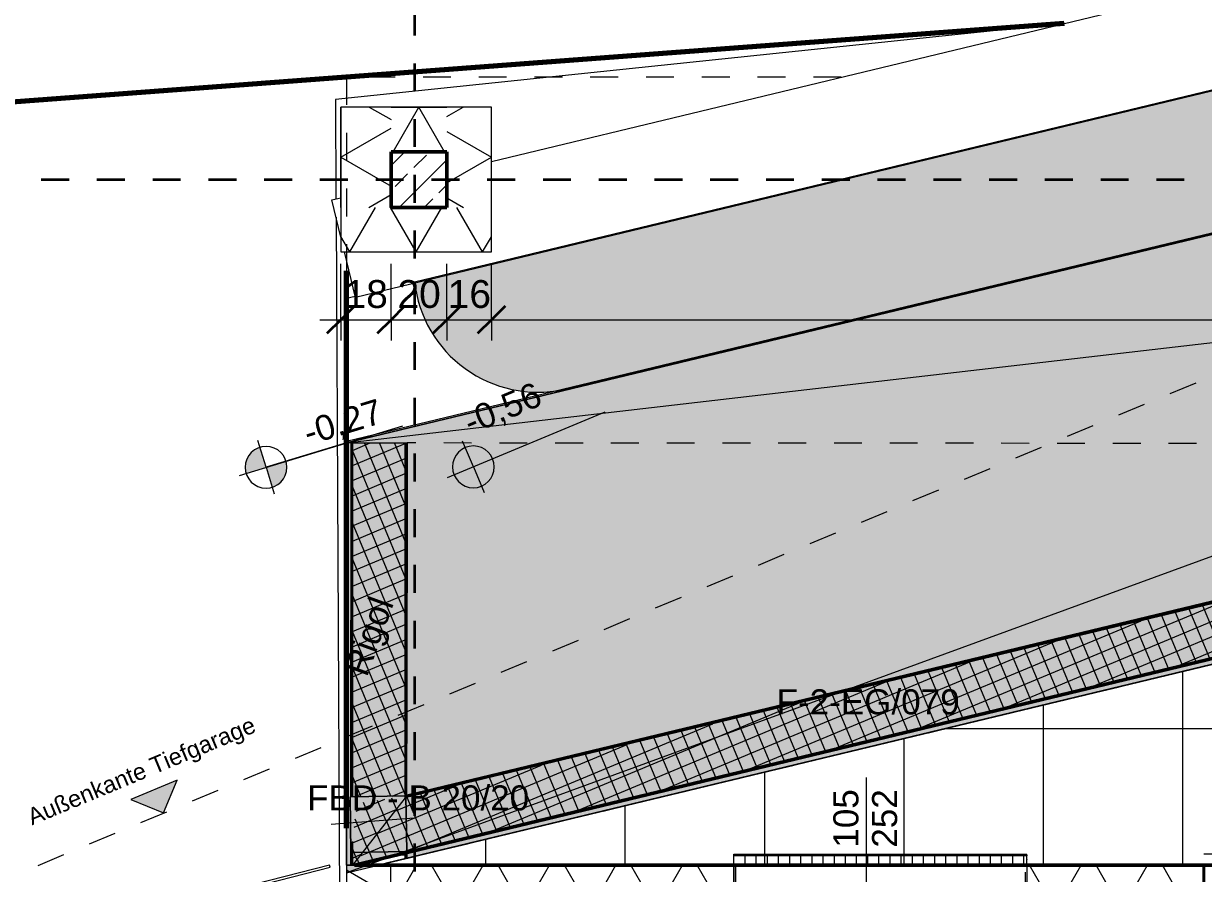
# Model space of a CAD drawing. Header units: metres. Extents: x -67.4 to -19.1, y 43.9 to 93.
# Drawn here: x -55.506 to -51.274, y 80.49 to 83.54 of the extents above; entities that cross this region are included whole.
import ezdxf

# ---------------------------------------------------------------- set-up
doc = ezdxf.new("R2010")
doc.units = ezdxf.units.M
for name, pattern in [('Strich Punkt Mittel', [0.015875, 0.00635, -0.004763, 0, -0.004763]), ('Verdeckt', [0.003, 0.002, -0.001]), ('Verdeckt Oben', [0.00225, 0.0015, -0.00075]), ('Verdeckt Unten', [0.005, 0.003, -0.002])]:
    doc.linetypes.add(name, pattern=pattern)
for name, color, linetype, lineweight in [('A-DETL-GENF_', 92, 'Continuous', 13), ('A-FLOR-HRAL', 11, 'Continuous', 5), ('A-GLAZ', 151, 'Continuous', 18), ('A-GLAZ-IDEN_', 152, 'Continuous', 9), ('A_2D', 7, 'Continuous', 13), ('A_Bemassung-50_', 4, 'Continuous', 9), ('A_Bemassung_', 4, 'Continuous', 9), ('A_Beschriftung_', 7, 'Continuous', 9), ('A_Decken', 8, 'Continuous', 13), ('A_Durchbruch', 7, 'Verdeckt', 5), ('A_Durchbruch_', 7, 'Continuous', 5), ('A_Fenster', 7, 'Continuous', 13), ('A_Gelaender', 7, 'Continuous', 13), ('A_Grundstuecksgrenze', 5, 'Continuous', 70), ('A_Raeume', 7, 'Continuous', 13), ('A_Raeume_', 7, 'Continuous', 5), ('A_Raster_', 1, 'Continuous', 9), ('A_Treppen', 2, 'Continuous', 13), ('A_Waende', 7, 'Continuous', 13), ('G-ANNO-DIMS_', 111, 'Continuous', 9), ('Geländevolumenkörper', 7, 'Continuous', 5), ('M-EQPM', 50, 'Continuous', 5), ('M-EQPM-IDEN_', 50, 'Continuous', 9), ('Text', 130, 'Continuous', 9)]:
    doc.layers.add(name, color=color, linetype=linetype, lineweight=lineweight)
doc.styles.add('Arial_2', font='arial.ttf', dxfattribs={"height": 0.09})
doc.styles.add('Arial_5', font='arial.ttf', dxfattribs={"height": 0.1})
doc.styles.add('Arial_6', font='arial.ttf', dxfattribs={"height": 0.06})
doc.dimstyles.new('WGA-Bemaßung_4', dxfattribs={"dimscale": 0.3048, "dimtxt": 0.102026, "dimasz": 0.328084, "dimexe": 0.246063, "dimexo": 0.0625, "dimgap": 0.04101, "dimtad": 1, "dimdec": 1, "dimlfac": 100, "dimrnd": 0.5, "dimdsep": 46, "dimtxsty": 'Arial_5', "dimblk1": 'OBLIQUE', "dimblk2": 'OBLIQUE', "dimsah": 1, "dimcen": 0.09, "dimdle": 0.246063, "dimazin": 2, "dimtfac": 1, "dimtdec": 4, "dimtix": 1, "dimtmove": 0, "dimatfit": 3, "dimfxl": 0.656168, "dimfxlon": 1, "dimtvp": 1, "dimtolj": 1, "dimtzin": 0, "dimarcsym": 2})

# ---------------------------------------------------------------- blocks, each defined once
blk = doc.blocks.new('HLS_Rigol - 20x8cm-9179610-263_PP_00EG_BT2')
at = {"layer": 'M-EQPM'}
h = blk.add_hatch(dxfattribs=at)
h.set_pattern_fill('FP_82', color=252, style=0, pattern_type=2)
h.set_pattern_definition([(103.533, (-47.825, 81.56), (-0.03886763, -0.00936526), [])])
h.paths.add_polyline_path([(-54.1368, 80.7607), (-47.9993, 82.2398), (-48, 82.2417), (-51.9465, 81.2906), (-54.1348, 80.7633), (-54.1351, 80.7649), (-54.1368, 80.7645), (-54.1368, 80.7607)])
h.paths.add_polyline_path([(-47.9658, 82.0556), (-47.9454, 82.0605), (-47.9631, 82.1343), (-47.9626, 82.0877), (-47.9849, 82.1802), (-47.9662, 82.0579)])
for p, q in [((-47.991, 82.2501), (-54.1318, 80.7708)), ((-47.991, 82.2501), (-54.1318, 80.7708)), ((-48.0005, 82.2448), (-54.1318, 80.7677)), ((-47.9442, 82.0557), (-54.1199, 80.568)), ((-47.9442, 82.0557), (-54.1199, 80.568)), ((-54.1348, 80.7701), (-54.1368, 80.7696)), ((-54.1348, 80.7701), (-54.1368, 80.7696)), ((-54.1348, 80.767), (-54.1368, 80.7665)), ((-54.1348, 80.765), (-54.1368, 80.7645)), ((-54.1199, 80.568), (-54.1202, 80.5693)), ((-54.119, 80.568), (-54.1199, 80.568))]:
    blk.add_line(p, q, dxfattribs=at)
blk = doc.blocks.new('HLS_Rigol - 20x8cm-9179611-263_PP_00EG_BT2')
at = {"layer": 'M-EQPM'}
h = blk.add_hatch(dxfattribs=at)
h.set_pattern_fill('FP_83', color=252, style=0, pattern_type=2)
h.set_pattern_definition([(359.9652, (-54.841, 80.517), (2.43e-05, 0.04), [])])
h.paths.add_polyline_path([(-54.2336, 80.5193), (-54.137, 80.5426), (-54.137, 80.5601), (-54.3049, 80.5193), (-54.2488, 80.5193)])
h.paths.add_polyline_path([(-54.3191, 80.5193), (-54.137, 80.5632), (-54.137, 80.5652), (-54.3267, 80.5195), (-54.3267, 80.5193), (-54.326, 80.5193)])
h.paths.add_polyline_path([(-54.3268, 80.7648), (-54.3267, 80.7648), (-54.3268, 80.7672)])
h.paths.add_polyline_path([(-54.1368, 80.8641), (-54.1361, 82.0345), (-54.1368, 82.0345), (-54.1368, 81.0681)])
h = blk.add_hatch(dxfattribs=at)
h.set_pattern_fill('FP_84', color=252, style=0, pattern_type=2)
h.set_pattern_definition([(179.998, (-54.135, 80.516), (-2.14e-05, -0.04), [])])
h.paths.add_polyline_path([(-54.137, 80.5426), (-54.1362, 80.5428), (-54.1364, 80.5602), (-54.137, 80.5598)])
h.paths.add_polyline_path([(-54.137, 80.5632), (-54.1361, 80.5634), (-54.1364, 80.5653), (-54.137, 80.5651)])
h.paths.add_polyline_path([(-54.1368, 80.8641), (-54.1358, 81.0685), (-54.1352, 82.0345), (-54.1361, 82.0345), (-54.1368, 80.8919)])
for p, q in [((-54.3318, 80.7647), (-54.331, 82.0347)), ((-54.3318, 80.7647), (-54.331, 82.0347)), ((-54.3287, 82.0347), (-54.328, 82.0347)), ((-54.3287, 80.863), (-54.328, 82.0347)), ((-54.328, 82.0347), (-54.3271, 82.0347)), ((-54.3277, 81.0015), (-54.3271, 82.0347)), ((-54.1368, 82.0345), (-54.1361, 82.0345)), ((-54.1368, 80.8641), (-54.1361, 82.0345)), ((-54.1361, 82.0345), (-54.1352, 82.0345)), ((-54.1352, 82.0345), (-54.1359, 80.9617)), ((-54.1318, 82.0345), (-54.1311, 82.0345)), ((-54.1318, 80.8642), (-54.1311, 82.0345)), ((-54.1318, 80.8642), (-54.1311, 82.0345)), ((-54.1311, 82.0345), (-54.1305, 82.0345)), ((-54.3268, 80.7648), (-54.3267, 80.8597)), ((-54.1349, 80.7612), (-54.1349, 80.7633)), ((-54.1319, 80.7619), (-54.1319, 80.764)), ((-54.1319, 80.7619), (-54.1319, 80.764)), ((-54.3319, 80.5193), (-54.3319, 80.5754)), ((-54.3319, 80.5193), (-54.3319, 80.5754)), ((-54.3269, 80.5193), (-54.3269, 80.6029)), ((-54.137, 80.5632), (-54.137, 80.5652)), ((-54.137, 80.5427), (-54.137, 80.5601)), ((-54.1361, 80.5603), (-54.1362, 80.5428)), ((-54.1361, 80.5654), (-54.1361, 80.5634)), ((-54.135, 80.5637), (-54.135, 80.5657)), ((-54.135, 80.5432), (-54.135, 80.5606)), ((-54.132, 80.5644), (-54.132, 80.5664)), ((-54.132, 80.5644), (-54.132, 80.5664)), ((-54.132, 80.5439), (-54.132, 80.5613)), ((-54.132, 80.5439), (-54.132, 80.5613))]:
    blk.add_line(p, q, dxfattribs=at)
blk = doc.blocks.new('HLS_Rigol - 20x8cm-11820829-263_PP_00EG_BT2')
at = {"layer": 'M-EQPM'}
h = blk.add_hatch(dxfattribs=at)
h.set_pattern_fill('FP_87', color=256, style=0, pattern_type=2)
h.set_pattern_definition([(269.998, (-52.958, 81.068), (0.04, 8.6e-06), [])])
h.paths.add_polyline_path([(-51.9083, 80.5192), (-51.9083, 80.5544), (-52.9583, 80.5542), (-52.958, 80.5193), (-51.913, 80.5192)])
for p, q in [((-52.9583, 80.5592), (-51.9083, 80.5594)), ((-52.9583, 80.5592), (-51.9083, 80.5594)), ((-52.9583, 80.5562), (-52.9583, 80.5592)), ((-52.9583, 80.5562), (-51.9083, 80.5564)), ((-52.9581, 80.555), (-52.9583, 80.5562)), ((-52.9583, 80.5542), (-51.9083, 80.5544)), ((-52.9583, 80.5192), (-52.9583, 80.5542)), ((-52.9581, 80.555), (-51.9081, 80.5552)), ((-52.9581, 80.5542), (-52.9581, 80.555)), ((-51.908, 80.5573), (-51.9083, 80.5594)), ((-51.9083, 80.5594), (-51.9083, 80.5564)), ((-51.9083, 80.5564), (-51.9081, 80.5552)), ((-51.9081, 80.5533), (-51.9083, 80.5544)), ((-51.9083, 80.5544), (-51.9083, 80.5192)), ((-51.9081, 80.5552), (-51.9081, 80.5533)), ((-51.9081, 80.5192), (-51.9081, 80.5533)), ((-51.9081, 80.5407), (-51.908, 80.5395))]:
    blk.add_line(p, q, dxfattribs=at)
blk = doc.blocks.new('Symbol_Schatten - Bodendurchbruch_Schatten-V80-263_PP_00EG_BT2')
at = {"layer": 'A-DETL-GENF_'}
blk.add_hatch(color=256, dxfattribs=at).paths.add_polyline_path([(-0.1, -0.1), (-0.075, 0.075), (0.0983, 0.1), (-0.1, 0.1), (-0.1, -0.0988)])
at = {"layer": 'A_2D'}
for p, q in [((-0.1, -0.1), (-0.1, 0.1)), ((-0.1, 0.1), (0.1, 0.1)), ((0.1, 0.1), (0.1, -0.1)), ((0.1, -0.1), (-0.1, -0.1))]:
    blk.add_line(p, q, dxfattribs=at)
at = {"layer": 'A_Durchbruch_'}
for p, q in [((0.1, 0.1), (-0.1, 0.1)), ((-0.1, 0.1), (-0.1, -0.1)), ((0.1, -0.1), (0.1, 0.1)), ((-0.1, -0.1), (0.1, -0.1))]:
    blk.add_line(p, q, dxfattribs=at)
blk = doc.blocks.new('Geländer - Geländer-11833921-263_PP_00EG_BT2')
at = {"layer": 'A_Gelaender', "lineweight": 5}
for p, q in [((-19.2204, 95.2591), (-20.6338, 95.466)), ((-20.6352, 95.4581), (-19.2215, 95.2511)), ((-19.2215, 95.2511), (-19.2204, 95.2591))]:
    blk.add_line(p, q, dxfattribs=at)
blk = doc.blocks.new('Fens_1tlg_UL - FIX_OL_DK_1200x2520-V111-263_PP_00EG_BT2')
at = {"layer": 'A-GLAZ'}
for p, q in [((-0.48, 0), (-0.48, 0.1)), ((0.48, 0.1), (0.48, 0)), ((0.48, 0.057), (-0.48, 0.057)), ((-0.48, 0.057), (-0.48, 0.043)), ((-0.48, 0.043), (0.48, 0.043)), ((0.48, 0.043), (0.48, 0.057)), ((-0.6, 0), (-0.48, 0)), ((0.48, 0), (0.6, 0))]:
    blk.add_line(p, q, dxfattribs=at)
at = {"layer": 'A_Fenster', "linetype": 'Verdeckt Oben', "lineweight": 5}
for p, q in [((-0.525, 0.3), (0.525, 0.3)), ((-0.6, -0.1), (0.6, -0.1)), ((-0.6, -0.1), (0.6, -0.1))]:
    blk.add_line(p, q, dxfattribs=at)
at = {"layer": 'A_Fenster'}
for p, q in [((-0.5252, 0.1), (-0.6, 0.1)), ((-0.48, 0.1), (-0.48, 0.057)), ((0.48, 0.1), (0.48, 0.057)), ((0.6, 0.1), (0.525, 0.1)), ((-0.48, 0.057), (-0.48, 0.043)), ((-0.48, 0.043), (-0.48, 0.057)), ((-0.48, 0.057), (0.48, 0.057)), ((-0.48, 0.043), (-0.48, 0)), ((0.48, 0.043), (-0.48, 0.043)), ((0.48, 0.057), (0.48, 0.043)), ((0.48, 0.057), (0.48, 0.043)), ((0.48, 0.043), (0.48, 0)), ((-0.6, 0), (0.6, 0)), ((0.48, 0), (-0.48, 0))]:
    blk.add_line(p, q, dxfattribs=at)
blk = doc.blocks.new('Fens_1tlg_UL - FIX_OL_DK_1200x2520-V112-263_PP_00EG_BT2')
at = {"layer": 'A-GLAZ'}
for p, q in [((-0.6, 0), (-0.48, 0)), ((-0.48, 0), (-0.48, -0.1)), ((0.48, -0.1), (0.48, 0)), ((0.48, 0), (0.6, 0)), ((-0.48, -0.043), (0.48, -0.043)), ((-0.48, -0.057), (-0.48, -0.043)), ((0.48, -0.057), (-0.48, -0.057)), ((0.48, -0.043), (0.48, -0.057)), ((-0.5225, -0.1), (-0.525, -0.1))]:
    blk.add_line(p, q, dxfattribs=at)
at = {"layer": 'A_Fenster', "linetype": 'Verdeckt Oben', "lineweight": 5}
for p, q in [((-0.6, 0.1), (0.6, 0.1)), ((-0.6, 0.1), (0.6, 0.1)), ((-0.525, -0.1), (-0.5225, -0.1)), ((-0.525, -0.3), (0.525, -0.3))]:
    blk.add_line(p, q, dxfattribs=at)
at = {"layer": 'A_Fenster'}
for p, q in [((-0.6, 0), (0.6, 0)), ((0.48, 0), (-0.48, 0)), ((-0.48, -0.043), (-0.48, 0)), ((0.48, -0.043), (0.48, 0)), ((-0.48, -0.057), (-0.48, -0.043)), ((-0.48, -0.043), (-0.48, -0.057)), ((0.48, -0.043), (-0.48, -0.043)), ((-0.48, -0.1), (-0.48, -0.057)), ((-0.48, -0.057), (0.48, -0.057)), ((0.48, -0.057), (0.48, -0.043)), ((0.48, -0.057), (0.48, -0.043)), ((0.48, -0.1), (0.48, -0.057)), ((-0.525, -0.1), (-0.6, -0.1)), ((0.5275, -0.1), (0.5252, -0.1)), ((0.6, -0.1), (0.5275, -0.1))]:
    blk.add_line(p, q, dxfattribs=at)
blk = doc.blocks.new('Allg_Rollladenkasten - 0130x032-10442750-263_PP_00EG_BT2')
at = {"layer": 'A_2D'}
for p, q in [((-0.525, -0.0793), (-0.525, -0.0743)), ((-0.525, -0.0743), (-0.52, -0.0743)), ((-0.525, -0.2043), (-0.525, -0.0793)), ((-0.52, -0.0743), (0.52, -0.0743)), ((0.52, -0.0743), (0.525, -0.0743)), ((0.525, -0.0743), (0.525, -0.2043)), ((-0.525, -0.2043), (0.52, -0.2043)), ((-0.525, -0.2043), (0.525, -0.2043)), ((-0.525, -0.2043), (-0.525, -0.2343)), ((0.52, -0.2043), (0.525, -0.2043)), ((0.525, -0.2343), (0.525, -0.2043)), ((0.525, -0.2343), (-0.525, -0.2343)), ((-0.525, -0.633), (-0.525, -0.629))]:
    blk.add_line(p, q, dxfattribs=at)
at = {"layer": 'A_Durchbruch'}
for p, q in [((-0.525, -0.0743), (-0.525, -0.2343)), ((0.525, -0.0743), (-0.525, -0.0743)), ((-0.52, -0.0793), (-0.52, -0.1993)), ((0.52, -0.0793), (-0.52, -0.0793)), ((0.52, -0.1993), (0.52, -0.0793)), ((0.525, -0.2343), (0.525, -0.0743)), ((-0.52, -0.1993), (0.52, -0.1993)), ((-0.525, -0.2343), (0.525, -0.2343)), ((-0.525, -0.2343), (0.525, -0.2343))]:
    blk.add_line(p, q, dxfattribs=at)
blk = doc.blocks.new('Allg_Rollladenkasten - 0130x032-V116-263_PP_00EG_BT2')
at = {"layer": 'A_2D'}
for p, q in [((-0.525, -0.0793), (-0.525, -0.0743)), ((-0.525, -0.0743), (-0.52, -0.0743)), ((-0.525, -0.2043), (-0.525, -0.0793)), ((-0.52, -0.0743), (0.52, -0.0743)), ((0.52, -0.0743), (0.525, -0.0743)), ((0.525, -0.0743), (0.525, -0.2043)), ((-0.525, -0.2043), (0.52, -0.2043)), ((-0.525, -0.2043), (0.525, -0.2043)), ((-0.525, -0.2043), (-0.525, -0.2343)), ((0.52, -0.2043), (0.525, -0.2043)), ((0.525, -0.2343), (0.525, -0.2043)), ((0.525, -0.2343), (-0.525, -0.2343)), ((-0.525, -0.633), (-0.525, -0.629))]:
    blk.add_line(p, q, dxfattribs=at)
at = {"layer": 'A_Durchbruch'}
for p, q in [((-0.525, -0.0743), (-0.525, -0.2343)), ((0.525, -0.0743), (-0.525, -0.0743)), ((-0.52, -0.0793), (-0.52, -0.1993)), ((0.52, -0.0793), (-0.52, -0.0793)), ((0.52, -0.1993), (0.52, -0.0793)), ((0.525, -0.2343), (0.525, -0.0743)), ((-0.52, -0.1993), (0.52, -0.1993)), ((-0.525, -0.2343), (0.525, -0.2343)), ((-0.525, -0.2343), (0.525, -0.2343))]:
    blk.add_line(p, q, dxfattribs=at)
blk = doc.blocks.new('Family - ___-3180367-263_PP_00EG_BT2')
at = {"layer": 'A_Grundstuecksgrenze'}
blk.add_line((-15.6261, 97.0319), (-20.9804, 98.8097), dxfattribs=at)
blk = doc.blocks.new('Dtai_Fluchtlinie_Grenzlinie - Dtai_Grenzlinie-5920249-263_PP_00EG_BT2')
at = {"layer": 'A-DETL-GENF_', "lineweight": 70}
blk.add_line((33.45, 0), (35.45, 0), dxfattribs=at)
blk = doc.blocks.new('Höhenkoten - 018-55641-263_PP_00EG_BT2')
at = {"layer": 'G-ANNO-DIMS_'}
h = blk.add_hatch(color=256, dxfattribs=at)
edge = h.paths.add_edge_path()
edge.add_line((0, 0), (0, 0.0015))
edge.add_arc((0, 0), 0.0015, 0, 90, ccw=False)
edge.add_line((0.0015, 0), (0, 0))
h = blk.add_hatch(color=256, dxfattribs=at)
edge = h.paths.add_edge_path()
edge.add_line((0, 0), (0, -0.0015))
edge.add_arc((0, 0), 0.0015, 180, 270, ccw=False)
edge.add_line((-0.0015, 0), (0, 0))
for p, q in [((0, 0), (0, 0.002)), ((-0.002, 0), (0.010242, 0)), ((0, 0), (0, -0.002))]:
    blk.add_line(p, q, dxfattribs=at)
blk.add_circle((0, 0), 0.0015, dxfattribs=at)
blk = doc.blocks.new('Höhenkoten - 018-55644-263_PP_00EG_BT2')
at = {"layer": 'G-ANNO-DIMS_'}
for p, q in [((0, 0), (0, 0.002)), ((-0.002, 0), (0.010242, 0)), ((0, 0), (0, -0.002))]:
    blk.add_line(p, q, dxfattribs=at)
blk.add_circle((0, 0), 0.0015, dxfattribs=at)
blk = doc.blocks.new('BS_Fens_PP - oben-2843217-263_PP_00EG_BT2')
at = {"layer": 'A-GLAZ-IDEN_'}
blk.add_line((0, 0.000124), (0, 0.010761), dxfattribs=at)
blk = doc.blocks.new('DIMBLOCK606-263_PP_00EG_BT2')
at = {"layer": 'A_Bemassung-50_', "transparency": 16777216}
for p, q in [((-54.3679, 82.4768), (-54.3679, 82.6768)), ((-54.1879, 82.4768), (-54.1879, 82.6768)), ((-54.4429, 82.4768), (-54.1879, 82.4768)), ((-54.3679, 82.4768), (-54.3679, 82.4018)), ((-54.1879, 82.4768), (-54.1879, 82.4018))]:
    blk.add_line(p, q, dxfattribs=at)
at = {"layer": 'A_Bemassung-50_', "lineweight": 35, "transparency": 16777216}
for p, q in [((-54.3679, 82.4768), (-54.3179, 82.5268)), ((-54.1879, 82.4768), (-54.1379, 82.5268)), ((-54.3679, 82.4768), (-54.4179, 82.4268)), ((-54.1879, 82.4768), (-54.2379, 82.4268))]:
    blk.add_line(p, q, dxfattribs=at)
at = {"layer": 'A_Bemassung-50_', "color": 0, "transparency": 16777216, "insert": (-54.3548, 82.6191), "char_height": 0.1, "width": 0.184588, "attachment_point": 1, "rotation": 360, "line_spacing_factor": 0.941778, "style": 'Arial_5'}
blk.add_mtext('18', dxfattribs=at)
blk = doc.blocks.new('_Oblique')
at = {"color": 0, "linetype": 'ByBlock', "lineweight": -2}
blk.add_line((-0.5, -0.5), (0.5, 0.5), dxfattribs=at)
blk = doc.blocks.new('DIMBLOCK607-263_PP_00EG_BT2')
at = {"layer": 'A_Bemassung-50_', "transparency": 16777216}
for p, q in [((-54.1879, 82.4768), (-54.1879, 82.6768)), ((-53.9879, 82.4768), (-53.9879, 82.6768)), ((-54.1879, 82.4768), (-53.9879, 82.4768)), ((-54.1879, 82.4768), (-54.1879, 82.4018)), ((-53.9879, 82.4768), (-53.9879, 82.4018))]:
    blk.add_line(p, q, dxfattribs=at)
at = {"layer": 'A_Bemassung-50_', "lineweight": 35, "transparency": 16777216}
for p, q in [((-54.1879, 82.4768), (-54.1379, 82.5268)), ((-53.9879, 82.4768), (-53.9379, 82.5268)), ((-54.1879, 82.4768), (-54.2379, 82.4268)), ((-53.9879, 82.4768), (-54.0379, 82.4268))]:
    blk.add_line(p, q, dxfattribs=at)
at = {"layer": 'A_Bemassung-50_', "color": 0, "transparency": 16777216, "insert": (-54.1649, 82.6191), "char_height": 0.1, "width": 0.184588, "attachment_point": 1, "rotation": 360, "line_spacing_factor": 0.941778, "style": 'Arial_5'}
blk.add_mtext('20', dxfattribs=at)
blk = doc.blocks.new('DIMBLOCK608-263_PP_00EG_BT2')
at = {"layer": 'A_Bemassung-50_', "transparency": 16777216}
for p, q in [((-53.9879, 82.4768), (-53.9879, 82.6768)), ((-53.8279, 82.4768), (-53.8279, 82.6768)), ((-53.9879, 82.4768), (-53.8279, 82.4768)), ((-53.9879, 82.4768), (-53.9879, 82.4018)), ((-53.8279, 82.4768), (-53.8279, 82.4018))]:
    blk.add_line(p, q, dxfattribs=at)
at = {"layer": 'A_Bemassung-50_', "lineweight": 35, "transparency": 16777216}
for p, q in [((-53.9879, 82.4768), (-53.9379, 82.5268)), ((-53.8279, 82.4768), (-53.7779, 82.5268)), ((-53.9879, 82.4768), (-54.0379, 82.4268)), ((-53.8279, 82.4768), (-53.8779, 82.4268))]:
    blk.add_line(p, q, dxfattribs=at)
at = {"layer": 'A_Bemassung-50_', "color": 0, "transparency": 16777216, "insert": (-53.9848, 82.6191), "char_height": 0.1, "width": 0.184588, "attachment_point": 1, "rotation": 360, "line_spacing_factor": 0.941778, "style": 'Arial_5'}
blk.add_mtext('16', dxfattribs=at)
blk = doc.blocks.new('DIMBLOCK609-263_PP_00EG_BT2')
at = {"layer": 'A_Bemassung-50_', "transparency": 16777216}
for p, q in [((-53.8279, 82.4768), (-53.8279, 82.6768)), ((-41.0879, 82.4768), (-41.0879, 82.6768)), ((-53.8279, 82.4768), (-41.0879, 82.4768)), ((-53.8279, 82.4768), (-53.8279, 82.4018)), ((-41.0879, 82.4768), (-41.0879, 82.4018))]:
    blk.add_line(p, q, dxfattribs=at)
at = {"layer": 'A_Bemassung-50_', "lineweight": 35, "transparency": 16777216}
for p, q in [((-53.8279, 82.4768), (-53.7779, 82.5268)), ((-41.0879, 82.4768), (-41.0379, 82.5268)), ((-53.8279, 82.4768), (-53.8779, 82.4268)), ((-41.0879, 82.4768), (-41.1379, 82.4268))]:
    blk.add_line(p, q, dxfattribs=at)
at = {"layer": 'A_Bemassung-50_', "color": 0, "transparency": 16777216, "insert": (-47.6118, 82.6191), "char_height": 0.1, "width": 0.369177, "attachment_point": 1, "rotation": 360, "line_spacing_factor": 0.941778, "style": 'Arial_5'}
blk.add_mtext('1274', dxfattribs=at)

msp = doc.modelspace()

# ---------------------------------------------------------------- hatches: boundary and pattern name
at = {"layer": 'A-DETL-GENF_'}
h = msp.add_hatch(color=10, dxfattribs=at)
h.paths.add_polyline_path([(-31.4734, 86.0687), (-31.4736, 86.0689), (-31.4741, 86.0708)])
h.paths.add_polyline_path([(-54.348, 82.0347), (-54.348, 82.0347), (-54.348, 81.5218)])
h.paths.add_polyline_path([(-26.345, 60.4026), (-21.5984, 62.3836), (-31.4679, 86.0482), (-31.4666, 86.0487), (-31.4678, 86.0497), (-31.4631, 86.0517), (-30.4929, 86.286), (-30.5717, 86.286), (-31.4734, 86.0687), (-31.4739, 86.0719), (-30.5855, 86.286), (-30.5929, 86.286), (-31.4747, 86.0737), (-31.5188, 86.2585), (-31.4048, 86.286), (-31.4125, 86.286), (-31.5196, 86.2605), (-31.5198, 86.2634), (-31.4267, 86.286), (-36.7066, 86.286), (-54.348, 82.0347), (-54.348, 80.5193), (-54.3319, 80.5193), (-54.3324, 80.6049), (-54.3351, 80.7646), (-54.3318, 80.7647), (-54.3317, 80.7647), (-54.3277, 80.7648), (-54.328, 80.9597), (-54.3287, 80.863), (-54.3287, 82.0347), (-54.3267, 82.0345), (-54.3267, 80.7648), (-54.1368, 80.768), (-54.1368, 80.7696), (-54.1348, 80.7701), (-54.1348, 80.7633), (-47.9997, 82.2417), (-47.9995, 82.2428), (-33.189, 85.8119), (-33.1445, 85.6271), (-33.1624, 85.6228), (-33.1616, 85.621), (-33.1626, 85.6207), (-33.1861, 85.6771), (-33.1886, 85.6753), (-33.1664, 85.6218), (-33.1683, 85.6214), (-33.1903, 85.6741), (-33.313, 85.5865), (-33.3538, 85.5767), (-33.3533, 85.5748), (-33.3173, 85.5834), (-33.3239, 85.5788), (-33.3525, 85.5718), (-33.3482, 85.5551), (-33.3469, 85.5557), (-33.3402, 85.5398), (-33.342, 85.5391), (-33.3463, 85.5477), (-33.3438, 85.5383), (-33.3573, 85.5707), (-54.1193, 80.568), (-54.1199, 80.568), (-54.1202, 80.5693), (-47.9653, 82.0525), (-47.9655, 82.0537), (-47.955, 82.0562), (-47.9555, 82.0581), (-47.9658, 82.0557), (-47.9849, 82.1802), (-47.9996, 82.2397), (-54.1368, 80.7607), (-54.1368, 80.7645), (-54.1348, 80.765), (-54.1352, 80.7667), (-54.1368, 80.7665), (-54.1368, 80.7677), (-54.3097, 80.7401), (-54.3267, 80.6041), (-54.3267, 80.5195), (-54.1314, 80.5664), (-54.1314, 80.5645), (-54.3186, 80.5193), (-54.3055, 80.5195), (-54.1314, 80.5611), (-54.1311, 80.544), (-33.3678, 85.547), (-29.0084, 75.0947), (-28.9873, 75.1032), (-28.9868, 75.102), (-29.0078, 75.0932), (-28.9346, 74.9178), (-28.7383, 74.9999), (-28.7582, 75.0475), (-28.9745, 75.1032), (-28.787, 75.1813), (-28.714, 75.0059), (-28.7323, 74.9983), (-28.7521, 75.0459), (-28.7558, 75.0469), (-28.7358, 74.9988), (-28.9339, 74.916), (-28.9326, 74.9129), (-28.7133, 75.0041), (-28.7121, 75.0013), (-28.9313, 74.9099), (-24.1646, 63.4811), (-24.2425, 63.4486), (-24.254, 63.4762), (-25.7325, 62.858), (-25.7215, 62.8309), (-25.8504, 62.7771), (-25.8501, 62.7763), (-25.9245, 62.7452), (-37.3485, 62.7455), (-37.3485, 62.4685), (-37.3061, 62.4685), (-37.3061, 60.6085), (-37.3486, 60.6085), (-37.3486, 60.4029), (-26.9497, 60.4026)])
h.paths.add_polyline_path([(-32.5554, 60.4697), (-32.7006, 60.8179), (-32.7934, 60.7792), (-32.6941, 61.0205), (-32.4529, 60.9212), (-32.5493, 60.881), (-32.4041, 60.5329), (-32.5493, 60.4723)])
h.paths.add_polyline_path([(-35.2576, 60.9494), (-35.3486, 61.0384), (-35.2596, 61.1294), (-35.2578, 60.9648)])
h.paths.add_polyline_path([(-36.2877, 60.9591), (-36.6877, 61.3591), (-36.2877, 61.7591), (-36.2877, 60.9648)])
h.paths.add_polyline_path([(-22.1086, 62.4476), (-22.4165, 63.186), (-21.8934, 62.9708), (-22.0587, 62.569)])
h.paths.add_polyline_path([(-36.4396, 62.6084), (-36.5306, 62.6974), (-36.3506, 62.6994)])
h.paths.add_polyline_path([(-28.9777, 75.104), (-28.9825, 75.1053), (-28.7889, 75.1859), (-28.7879, 75.1831), (-28.9232, 75.1267)])
h.paths.add_polyline_path([(-54.3277, 80.5193), (-54.328, 80.5939), (-54.3317, 80.5647), (-54.3317, 80.5193), (-54.328, 80.5193)])
h.paths.add_polyline_path([(-54.1318, 80.7677), (-54.1313, 80.771), (-38.7903, 84.4672), (-33.1902, 85.8167), (-33.1895, 85.8138), (-54.1311, 80.7678), (-54.1318, 80.7677)])
h.paths.add_polyline_path([(-54.1368, 80.8641), (-54.1368, 82.0345), (-54.1352, 82.0345), (-54.1361, 80.965), (-54.1368, 80.8665)])
h.paths.add_polyline_path([(-54.1318, 80.8642), (-54.1314, 82.0345), (-54.1305, 82.0345), (-54.1318, 80.8665)])
h.paths.add_polyline_path([(-30.3289, 81.4999), (-30.3921, 81.6512), (-30.0439, 81.7964), (-30.0841, 81.8928), (-29.8428, 81.7936), (-29.9421, 81.5523), (-29.9808, 81.6451), (-30.2388, 81.5375)])
h.paths.add_polyline_path([(-47.955, 82.0562), (-38.7903, 84.2645), (-33.3585, 85.5735), (-33.3593, 85.5754), (-47.9554, 82.0579)])
h.paths.add_polyline_path([(-48.4013, 83.3482), (-48.4013, 83.3483), (-48.4012, 83.3522)])
h.paths.add_polyline_path([(-31.6205, 85.0758), (-31.8618, 85.175), (-31.7625, 85.4163), (-31.7238, 85.3235), (-31.3756, 85.4687), (-31.3127, 85.3173), (-31.6607, 85.1722)])
h.paths.add_polyline_path([(-33.1664, 85.6167), (-33.1673, 85.6196), (-33.1656, 85.62), (-33.1644, 85.6172)])
h.paths.add_polyline_path([(-33.1615, 85.6179), (-33.1626, 85.6207), (-33.144, 85.6252), (-33.1433, 85.6223), (-33.1604, 85.6182)])
at = {"layer": 'A-DETL-GENF_', "lineweight": 5}
h = msp.add_hatch(dxfattribs=at)
h.set_pattern_fill('FP_153', color=55, style=0, pattern_type=2)
h.set_pattern_definition([(90, (0, 0), (-0.17961, 0.17961), [0.04762, -0.31159]), (45, (0, 0), (-0.1796051, 0.1796051), [0.04762, -0.20637]), (135, (0, 0), (-0.1796051, -0.1796051), [0.04763, -0.20638])])
h.paths.add_polyline_path([(-53.644, 82.2169), (-53.5706, 82.2258), (-36.7224, 86.286), (-38.8566, 86.286), (-54.1038, 82.6116), (-54.0893, 82.5391), (-54.063, 82.47), (-54.0257, 82.4062), (-53.9783, 82.3495), (-53.9199, 82.2999), (-53.8589, 82.2631), (-53.7902, 82.2358), (-53.7179, 82.2203)])
h = msp.add_hatch(dxfattribs=at)
h.set_pattern_fill('FP_160', color=252, style=0, pattern_type=2)
h.set_pattern_definition([(89.998, (-85.848, 81.011), (-0.5, 1.75e-05), []), (179.998, (-85.848, 81.011), (-1.75e-05, -0.5), [])])
h.paths.add_polyline_path([(-37.3489, 50.614), (-35.3489, 51.4717), (-35.3489, 51.6705), (-35.3564, 51.6883), (-35.3643, 51.7129), (-35.3704, 51.7392), (-35.3747, 51.767), (-35.3773, 51.7976), (-35.3781, 51.8201), (-35.3773, 51.8505), (-35.3747, 51.8816), (-35.3704, 51.9132), (-35.3643, 51.9452), (-35.3564, 51.9773), (-35.3489, 52.0021), (-35.3489, 55.5027), (-37.3488, 55.5027), (-37.3487, 55.1534), (-37.3088, 55.1534), (-37.3088, 53.5334), (-37.3488, 53.5334), (-37.3489, 50.7195)])
h.paths.add_polyline_path([(-37.2077, 55.2308), (-37.2077, 55.4308), (-37.0077, 55.4308), (-37.1827, 55.4058)])
h.paths.add_polyline_path([(-35.3485, 62.78), (-35.3485, 69.4084), (-37.3483, 69.4084), (-37.3483, 69.0237), (-37.3084, 69.0237), (-37.3084, 67.4037), (-37.3484, 67.4037), (-37.3484, 64.436), (-37.3085, 64.436), (-37.3085, 63.386), (-37.3485, 63.386), (-37.3485, 62.78), (-35.3644, 62.78)])
h.paths.add_polyline_path([(-37.3085, 64.436), (-37.3085, 64.436), (-37.2602, 65.5096)])
h.paths.add_polyline_path([(-36.409, 66.1781), (-36.589, 66.1787), (-36.4987, 66.2684)])
h.paths.add_polyline_path([(-37.2207, 66.3884), (-37.2207, 66.4695), (-37.2173, 66.4835), (-37.2173, 66.4972), (-37.2207, 66.5116), (-37.2207, 66.5884), (-37.0207, 66.5884), (-37.1957, 66.5634), (-37.2169, 66.4146)])
h.paths.add_polyline_path([(-52.7484, 67.5906), (-52.7484, 71.7218), (-56.4192, 71.7219), (-56.0639, 67.5907), (-52.7484, 67.5906)])
h.paths.add_polyline_path([(-52.7484, 67.5906), (-52.7484, 67.5906), (-52.7484, 67.9817)])
h.paths.add_polyline_path([(-52.9684, 68.0027), (-52.9684, 68.2027), (-52.7684, 68.2027), (-52.9434, 68.1777), (-52.9642, 68.0323)])
h.paths.add_polyline_path([(-52.7484, 69.2255), (-52.7534, 69.233), (-52.7534, 69.233)])
h.paths.add_polyline_path([(-37.3496, 80.5188), (-37.3499, 83.3469), (-42.5001, 83.3469), (-54.2336, 80.5193), (-37.3499, 80.5188)])
h.paths.add_polyline_path([(-40.5679, 80.6402), (-40.5679, 80.8402), (-40.3679, 80.8402), (-40.5429, 80.8152), (-40.5668, 80.6482)])
at = {"layer": 'A-DETL-GENF_'}
for color, points in [(7, [(-55.0035, 80.7066), (-54.9551, 80.8243), (-55.1213, 80.755)]), (10, [(-54.348, 80.4917), (-54.2336, 80.5193), (-54.348, 80.5193), (-54.348, 80.4917)])]:
    msp.add_hatch(color=color, dxfattribs=at).paths.add_polyline_path(points)
at = {"layer": 'A_2D', "lineweight": 5}
h = msp.add_hatch(dxfattribs=at)
h.set_pattern_fill('FP_98', color=256, style=0, pattern_type=2)
h.set_pattern_definition([(22.651, (-31.206, 80.329), (-0.01924662, 0.04614724), []), (112.637, (-31.206, 80.329), (-0.04612578, -0.0192461), [])])
h.paths.add_polyline_path([(-54.3267, 80.5195), (-47.9668, 82.0521), (-48.0118, 82.2368), (-54.1368, 80.7607), (-54.3189, 80.5294)])
h = msp.add_hatch(dxfattribs=at)
h.set_pattern_fill('FP_102', color=256, style=0, pattern_type=2)
h.set_pattern_definition([(22.651, (-31.21, 80.331), (-0.01923739, 0.04615109), []), (112.63, (-31.21, 80.331), (-0.04612429, -0.0192497), [])])
h.paths.add_polyline_path([(-54.3267, 80.5195), (-54.1368, 80.7607), (-54.1368, 80.7677), (-54.3097, 80.7401), (-54.3267, 80.6041), (-54.3267, 80.5647)])
h.paths.add_polyline_path([(-54.3267, 80.7648), (-54.1368, 80.768), (-54.1368, 82.0347), (-54.3267, 82.0345), (-54.3267, 80.7672)])
h = msp.add_hatch(dxfattribs=at)
h.set_pattern_fill('FP_103', color=256, style=0, pattern_type=2)
h.set_pattern_definition([(191.054, (-54.118, 80.331), (6.1e-06, -0.0499964), []), (270.01, (-54.118, 80.331), (0.0016199441, 0.0003202827), [])])
h.paths.add_polyline_path([(-54.1368, 80.7607), (-54.1368, 80.7607), (-54.1368, 80.7645), (-54.1359, 80.7647), (-54.1361, 80.7666), (-54.1368, 80.7665), (-54.1368, 80.7626)])
h.paths.add_polyline_path([(-54.1368, 80.768), (-54.1368, 80.768), (-54.1368, 80.7696), (-54.1359, 80.7698), (-54.1361, 80.965), (-54.1368, 80.8641), (-54.1368, 82.0345), (-54.1368, 82.0345), (-54.1368, 80.768)])
at = {"layer": 'A_Waende', "lineweight": 5}
h = msp.add_hatch(dxfattribs=at)
h.set_pattern_fill('FP_60', color=250, angle=-157.36, style=0, pattern_type=2)
h.set_pattern_definition([(270, (-54.36765, 83.0602), (0.20638, 2e-14), []), (330, (-54.36765, 83.0602), (0.10318, 0.17872), []), (30, (-54.36765, 83.0602), (-0.10319, 0.17873), [])])
h.paths.add_polyline_path([(-54.1879, 82.8799), (-54.1879, 83.2399), (-54.3679, 83.2399), (-54.3679, 82.8799), (-54.3482, 82.8799)])
h = msp.add_hatch(dxfattribs=at)
h.set_pattern_fill('FP_57', color=250, angle=202.64, style=0, pattern_type=2)
h.set_pattern_definition([(180, (-54.08818, 83.23961), (-7e-06, -0.20638), []), (240, (-54.08818, 83.23961), (0.17873, -0.1032), []), (300, (-54.08818, 83.23961), (0.17873, 0.10318), [])])
h.paths.add_polyline_path([(-53.9879, 83.0799), (-53.9879, 83.2399), (-54.1879, 83.2399), (-54.1879, 83.0799), (-53.9879, 83.0799)])
h = msp.add_hatch(dxfattribs=at)
h.set_pattern_fill('FP_58', color=250, angle=202.64, style=0, pattern_type=2)
h.set_pattern_definition([(90, (-53.82796, 83.05993), (-0.20638, -7e-15), []), (150, (-53.82796, 83.05993), (-0.10319, -0.17873), []), (210, (-53.82796, 83.05993), (0.10319, -0.17873), [])])
h.paths.add_polyline_path([(-53.8279, 82.8799), (-53.8279, 83.2399), (-53.9879, 83.2399), (-53.9879, 82.8799)])
h = msp.add_hatch(dxfattribs=at)
h.set_pattern_fill('FP_3', color=250, style=0, pattern_type=2)
h.set_pattern_definition([(45, (0, 0), (-0.08980256, 0.08980256), []), (45, (0.0898, 0), (-0.08980256, 0.08980256), [0.0635, -0.03175])])
h.paths.add_polyline_path([(-53.9879, 82.8799), (-53.9879, 83.0799), (-54.1879, 83.0799), (-54.1879, 82.8799), (-54.1038, 82.8799)])
h = msp.add_hatch(dxfattribs=at)
h.set_pattern_fill('FP_59', color=250, angle=-157.36, style=0, pattern_type=2)
h.set_pattern_definition([(360, (-54.09784, 82.71984), (7e-06, 0.20638), []), (60, (-54.09784, 82.71984), (-0.17873, 0.1032), []), (120, (-54.09784, 82.71984), (-0.17873, -0.10318), [])])
h.paths.add_polyline_path([(-53.8279, 82.7199), (-53.8279, 82.8799), (-54.3679, 82.8799), (-54.3679, 82.7199), (-54.1038, 82.7199)])
h = msp.add_hatch(dxfattribs=at)
h.set_pattern_fill('FP_5', color=250, angle=202.64, style=0, pattern_type=2)
h.set_pattern_definition([(89.998, (-54.18845, 76.12042), (-0.20637, 7e-06), []), (149.998, (-54.18845, 76.12042), (-0.103191, -0.178718), []), (209.998, (-54.18845, 76.12042), (0.103184, -0.178734), [])])
h.paths.add_polyline_path([(-54.1883, 71.7219), (-54.1883, 73.6417), (-54.3482, 73.6417), (-54.3482, 71.7219), (-54.189, 71.7219)])
h.paths.add_polyline_path([(-54.1882, 74.6917), (-54.1882, 74.6917), (-54.188, 80.5193), (-54.348, 80.5193), (-54.3482, 74.6917), (-54.189, 74.6917)])
h = msp.add_hatch(dxfattribs=at)
h.set_pattern_fill('FP_7', color=250, angle=-157.36, style=0, pattern_type=2)
h.set_pattern_definition([(359.998, (-45.84817, 80.3585), (7e-06, 0.20637), []), (59.998, (-45.84817, 80.3585), (-0.1787267, 0.103196), []), (119.998, (-45.84817, 80.3585), (-0.1787253, -0.103179), [])])
h.paths.add_polyline_path([(-37.508, 80.3588), (-37.508, 80.5188), (-38.693, 80.5188), (-38.693, 80.3588), (-37.508, 80.3588)])
h.paths.add_polyline_path([(-39.743, 80.3589), (-39.743, 80.5189), (-41.403, 80.5188), (-41.403, 80.3589), (-39.818, 80.3589)])
h.paths.add_polyline_path([(-42.458, 80.3589), (-42.458, 80.5189), (-50.223, 80.5188), (-50.223, 80.3592), (-42.528, 80.3589)])
h.paths.add_polyline_path([(-51.2755, 80.3592), (-51.2755, 80.5192), (-51.908, 80.5188), (-51.908, 80.3592), (-51.2887, 80.3592)])
h.paths.add_polyline_path([(-52.958, 80.3593), (-52.958, 80.5193), (-54.188, 80.5188), (-54.188, 80.3593), (-53.033, 80.3593)])

# ---------------------------------------------------------------- linework, layer by layer
at = {"layer": 'A_2D'}
for p, q in [((-36.7066, 86.286), (-54.348, 82.0347)), ((-38.8566, 86.286), (-54.1038, 82.6116)), ((-53.5706, 82.2258), (-36.7224, 86.286)), ((-54.2336, 80.5193), (-33.3681, 85.5475)), ((-48.1779, 83.5216), (-54.348, 82.0347)), ((-54.348, 82.0347), (-48.1779, 82.7501)), ((-48.1779, 82.7501), (-54.348, 80.4917)), ((-48.0113, 82.2369), (-54.1368, 80.7607)), ((-48.0118, 82.2388), (-54.1348, 80.7633)), ((-48.0125, 82.2417), (-54.1318, 80.7671)), ((-54.3267, 80.5195), (-47.9668, 82.0521)), ((-47.9664, 82.0502), (-54.3191, 80.5193)), ((-54.348, 82.0347), (-54.348, 80.5193)), ((-54.348, 82.0347), (-54.348, 80.4917)), ((-54.3317, 82.0347), (-54.3287, 82.0347)), ((-54.3317, 82.0347), (-54.3317, 80.7647)), ((-54.3287, 80.7647), (-54.3287, 82.0347)), ((-54.3267, 82.0347), (-54.1368, 82.0347)), ((-54.3267, 82.0347), (-54.3267, 80.7648)), ((-54.3063, 80.5193), (-47.9657, 82.0473)), ((-54.1368, 82.0347), (-54.1359, 82.0347)), ((-54.1368, 80.768), (-54.1368, 82.0347)), ((-54.1348, 82.0347), (-54.1318, 82.0347)), ((-54.1348, 80.7633), (-54.1348, 82.0347)), ((-54.1318, 82.0347), (-54.1311, 82.0347)), ((-54.1318, 80.7677), (-54.1318, 82.0347)), ((-54.348, 80.4917), (-48.178, 81.9786)), ((-54.1359, 80.7698), (-54.1359, 80.9908)), ((-54.1368, 80.7607), (-54.3267, 80.5195)), ((-54.1368, 80.7607), (-54.1368, 80.7672)), ((-54.1359, 80.7647), (-54.1359, 80.7668)), ((-54.1318, 80.7671), (-54.1348, 80.7633)), ((-54.1318, 80.7671), (-54.1318, 80.7672)), ((-54.3287, 80.5193), (-54.3287, 80.5884)), ((-54.3267, 80.6041), (-54.3267, 80.5195)), ((-54.3317, 80.5647), (-54.3317, 80.5193)), ((-54.135, 80.5656), (-54.1361, 80.5653)), ((-54.348, 80.5193), (-54.2336, 80.5193))]:
    msp.add_line(p, q, dxfattribs=at)
at = {"layer": 'A_2D', "lineweight": 18}
for p, q in [((-51.348, 81.2147), (-33.3681, 85.5475)), ((-53.988, 80.5193), (-40.928, 80.5189))]:
    msp.add_line(p, q, dxfattribs=at)
at = {"layer": 'A_2D', "linetype": 'Verdeckt Unten'}
for p, q in [((-55.8231, 80.3647), (-45.6536, 84.6062)), ((-54.3479, 83.3474), (-54.348, 80.5193))]:
    msp.add_line(p, q, dxfattribs=at)
at = {"layer": 'A_2D', "lineweight": 50}
for p, q in [((-42.5849, 83.347), (-54.3189, 80.5193)), ((-54.3189, 80.5193), (-37.348, 80.5188))]:
    msp.add_line(p, q, dxfattribs=at)
at = {"layer": 'A_2D', "lineweight": 5}
for p, q in [((-54.9551, 80.8243), (-55.1213, 80.755)), ((-55.0035, 80.7066), (-54.9551, 80.8243)), ((-55.1213, 80.755), (-55.0035, 80.7066))]:
    msp.add_line(p, q, dxfattribs=at)
at = {"layer": 'A_2D'}
msp.add_arc((-53.6607, 82.6626), 0.4459, 186.5553, 281.6568, dxfattribs=at)
at = {"layer": 'A_Beschriftung_'}
msp.add_line((-54.4032, 80.6663), (-54.1053, 80.6892), dxfattribs=at)
at = {"layer": 'A_Decken'}
for p, q in [((-33.3673, 85.5477), (-54.2336, 80.5193)), ((-54.348, 82.0347), (-48.1805, 83.5209)), ((-54.348, 80.5193), (-54.348, 82.0347)), ((-54.3274, 82.0347), (-54.3267, 82.0347)), ((-54.1355, 82.0345), (-54.1348, 82.0345)), ((-54.1305, 82.0345), (-54.1311, 80.9565)), ((-54.1314, 80.5666), (-54.1314, 80.5645)), ((-54.1314, 80.5615), (-54.1314, 80.5439))]:
    msp.add_line(p, q, dxfattribs=at)
at = {"layer": 'A_Decken', "linetype": 'Verdeckt Unten'}
for p, q in [((-54.3317, 82.0347), (-54.348, 82.0347)), ((-48.8992, 82.0314), (-54.1305, 82.0345))]:
    msp.add_line(p, q, dxfattribs=at)
at = {"layer": 'A_Raeume', "color": 8, "linetype": 'Verdeckt'}
for p, q in [((-54.2051, 80.5262), (-33.4753, 85.5217)), ((-52.5733, 83.3473), (-54.3479, 83.3474))]:
    msp.add_line(p, q, dxfattribs=at)
at = {"layer": 'A_Raeume_', "flags": 128}
msp.add_lwpolyline([(-54.2051, 80.5262), (-54.2051, 80.5193), (-37.348, 80.5188), (-37.3479, 83.3469), (-40.5679, 83.347), (-40.5679, 82.7195), (-41.0879, 82.7195), (-41.0879, 83.347), (-42.4995, 83.347)], close=True, dxfattribs=at)
at = {"layer": 'A_Raster_', "linetype": 'Strich Punkt Mittel', "lineweight": 35}
for p, q in [((-54.1037, 84.1967), (-54.1049, 46.5271)), ((-56.2428, 82.98), (-35.1921, 82.9793))]:
    msp.add_line(p, q, dxfattribs=at)
at = {"layer": 'A_Treppen'}
for p, q in [((-54.3473, 82.0408), (-48.1805, 83.5269)), ((-54.3473, 82.5546), (-54.3169, 82.5619)), ((-54.3473, 82.0408), (-54.3473, 82.5546))]:
    msp.add_line(p, q, dxfattribs=at)
at = {"layer": 'A_Waende'}
for p, q in [((-38.8423, 86.286), (-54.3158, 82.5571)), ((-53.8279, 83.045), (-40.379, 86.286)), ((-54.4001, 82.9071), (-54.3679, 82.9148)), ((-54.3679, 82.7735), (-54.4001, 82.9071)), ((-54.3158, 82.5571), (-54.355, 82.7199))]:
    msp.add_line(p, q, dxfattribs=at)
at = {"layer": 'A_Waende', "color": 250, "lineweight": 5}
for p, q in [((-53.8279, 83.2399), (-54.3679, 83.2399)), ((-54.3679, 83.2399), (-54.3679, 82.7199)), ((-53.8279, 82.7199), (-53.8279, 83.2399)), ((-54.1879, 82.8799), (-54.1879, 83.0799)), ((-53.9879, 83.0799), (-53.9879, 83.0799)), ((-53.9879, 83.0799), (-53.9879, 82.8799)), ((-53.9879, 82.8799), (-53.9879, 82.8799)), ((-54.3679, 82.7199), (-53.8279, 82.7199)), ((-54.348, 80.5193), (-54.3482, 74.6917)), ((-52.958, 80.5193), (-54.348, 80.5193)), ((-51.2755, 80.5192), (-51.908, 80.5192))]:
    msp.add_line(p, q, dxfattribs=at)
at = {"layer": 'A_Waende', "color": 50, "lineweight": 50}
for p, q in [((-53.9879, 83.0799), (-54.1879, 83.0799)), ((-54.1879, 83.0799), (-54.1879, 82.8799)), ((-53.9879, 82.8799), (-53.9879, 83.0799)), ((-54.1879, 82.8799), (-53.9879, 82.8799))]:
    msp.add_line(p, q, dxfattribs=at)
at = {"layer": 'G-ANNO-DIMS_'}
msp.add_line((-54.348, 82.0347), (-54.6363, 81.9472), dxfattribs=at)
at = {"layer": 'Geländevolumenkörper', "color": 250}
for p, q in [((-51.7761, 83.5394), (-54.3872, 83.2671)), ((-54.3872, 83.2671), (-54.3855, 82.9106)), ((-54.3851, 82.8449), (-54.3482, 75.2))]:
    msp.add_line(p, q, dxfattribs=at)

# ---------------------------------------------------------------- block references
at = {"layer": 'A-DETL-GENF_', "rotation": 89.99827587845456}
msp.add_blockref('Dtai_Fluchtlinie_Grenzlinie - Dtai_Grenzlinie-5920249-263_PP_00EG_BT2', (-54.349, 47.2019), dxfattribs=at)
at = {"layer": 'A-FLOR-HRAL', "rotation": 22.64000000000043}
msp.add_blockref('Geländer - Geländer-11833921-263_PP_00EG_BT2', (0, 0), dxfattribs=at)
at = {"layer": 'A-GLAZ-IDEN_', "xscale": 49.99999999999998, "yscale": 49.99999999999998, "zscale": 49.99999999999998, "rotation": 359.998275878371}
msp.add_blockref('BS_Fens_PP - oben-2843217-263_PP_00EG_BT2', (-52.4829, 80.2958), dxfattribs=at)
at = {"layer": 'A_2D', "rotation": 0.9707119624876348}
msp.add_blockref('Symbol_Schatten - Bodendurchbruch_Schatten-V80-263_PP_00EG_BT2', (-54.2334, 80.6663), dxfattribs=at)
at = {"layer": 'A_Durchbruch', "rotation": 359.998275878371}
for name, p in [('Allg_Rollladenkasten - 0130x032-V116-263_PP_00EG_BT2', (-52.433, 80.5936)), ('Allg_Rollladenkasten - 0130x032-10442750-263_PP_00EG_BT2', (-50.7505, 80.5935))]:
    msp.add_blockref(name, p, dxfattribs=at)
at = {"layer": 'A_Fenster'}
for name, p, rotation in [('Fens_1tlg_UL - FIX_OL_DK_1200x2520-V111-263_PP_00EG_BT2', (-52.433, 80.2592), 359.9982758785824), ('Fens_1tlg_UL - FIX_OL_DK_1200x2520-V112-263_PP_00EG_BT2', (-50.748, 80.2592), 179.9982758785824)]:
    msp.add_blockref(name, p, dxfattribs=dict(at, rotation=rotation))
at = {"layer": 'A_Grundstuecksgrenze', "rotation": 22.64000000000043}
msp.add_blockref('Family - ___-3180367-263_PP_00EG_BT2', (0, 0), dxfattribs=at)
at = {"layer": 'G-ANNO-DIMS_', "extrusion": (0, 0, -1), "xscale": 49.99999999999998, "yscale": 49.99999999999998, "zscale": 49.99999999999998}
for name, p, rotation in [('Höhenkoten - 018-55644-263_PP_00EG_BT2', (53.8927, 81.9487), 157.3599999999996), ('Höhenkoten - 018-55641-263_PP_00EG_BT2', (54.6363, 81.9472), 163.1348807505406)]:
    msp.add_blockref(name, p, dxfattribs=dict(at, rotation=rotation))
at = {"layer": 'M-EQPM'}
for name in ['HLS_Rigol - 20x8cm-9179610-263_PP_00EG_BT2', 'HLS_Rigol - 20x8cm-9179611-263_PP_00EG_BT2', 'HLS_Rigol - 20x8cm-11820829-263_PP_00EG_BT2']:
    msp.add_blockref(name, (0, 0), dxfattribs=at)

# ---------------------------------------------------------------- texts
at = {"layer": 'A-GLAZ-IDEN_', "char_height": 0.09, "attachment_point": 1, "style": 'Arial_2'}
for s, insert, width, rotation in [('F-2-EG/079', (-52.8053, 81.1505), 0.781645, 359.9983), ('105', (-52.6017, 80.5822), 0.252532, 90), ('252', (-52.4628, 80.5822), 0.252532, 90)]:
    msp.add_mtext(s, dxfattribs=dict(at, insert=insert, width=width, rotation=rotation))
at = {"layer": 'A_Beschriftung_', "insert": (-54.4889, 80.8057), "char_height": 0.09, "width": 0.945991, "attachment_point": 1, "style": 'Arial_2'}
msp.add_mtext('FBD - B 20/20', dxfattribs=at)
at = {"layer": 'G-ANNO-DIMS_', "char_height": 0.09, "width": 0.342666, "attachment_point": 1, "line_spacing_factor": 0.941778, "style": 'Arial_2'}
for s, insert, rotation in [('-0,56', (-53.9381, 82.1461), 22.64), ('-0,27', (-54.5114, 82.1116), 16.8651)]:
    msp.add_mtext(s, dxfattribs=dict(at, insert=insert, rotation=rotation))
at = {"layer": 'M-EQPM-IDEN_', "insert": (-54.3594, 81.2221), "char_height": 0.09, "width": 0.3327, "attachment_point": 1, "rotation": 70, "style": 'Arial_2'}
msp.add_mtext('Rigol', dxfattribs=at)
at = {"layer": 'Text', "color": 7, "insert": (-55.4991, 80.7173), "char_height": 0.06, "width": 1.134388, "attachment_point": 1, "rotation": 22.64, "style": 'Arial_6'}
msp.add_mtext('Außenkante Tiefgarage', dxfattribs=at)

# ---------------------------------------------------------------- dimensions: what is measured, and where the dimension line sits
at = {"layer": 'A_Bemassung_'}
for base, p1, p2, override, picture, middle in [((-54.1879, 82.4768), (-54.3679, 82.6768), (-54.1879, 82.6768), {"dimpost": '<>', "dimfxl": 0.179989}, 'DIMBLOCK606-263_PP_00EG_BT2', (-54.2779, 82.5404)), ((-53.9879, 82.4768), (-54.1879, 82.6768), (-53.9879, 82.6768), {"dimpost": '<>', "dimfxl": 0.2}, 'DIMBLOCK607-263_PP_00EG_BT2', (-54.0879, 82.5404)), ((-53.8279, 82.4768), (-53.9879, 82.6768), (-53.8279, 82.6768), {"dimpost": '<>', "dimfxl": 0.160011}, 'DIMBLOCK608-263_PP_00EG_BT2', (-53.9079, 82.5404)), ((-41.0879, 82.4768), (-53.8279, 82.6768), (-41.0879, 82.6768), {"dimpost": '<>', "dimfxl": 12.739984}, 'DIMBLOCK609-263_PP_00EG_BT2', (-47.4579, 82.5395))]:
    dim = msp.add_linear_dim(base=base, p1=p1, p2=p2, angle=360, dimstyle='WGA-Bemaßung_4', override=override, dxfattribs=at)
    dim.commit()
    dim.dimension.update_dxf_attribs({"geometry": picture, "text_midpoint": middle})

doc.saveas('drawing.dxf')
